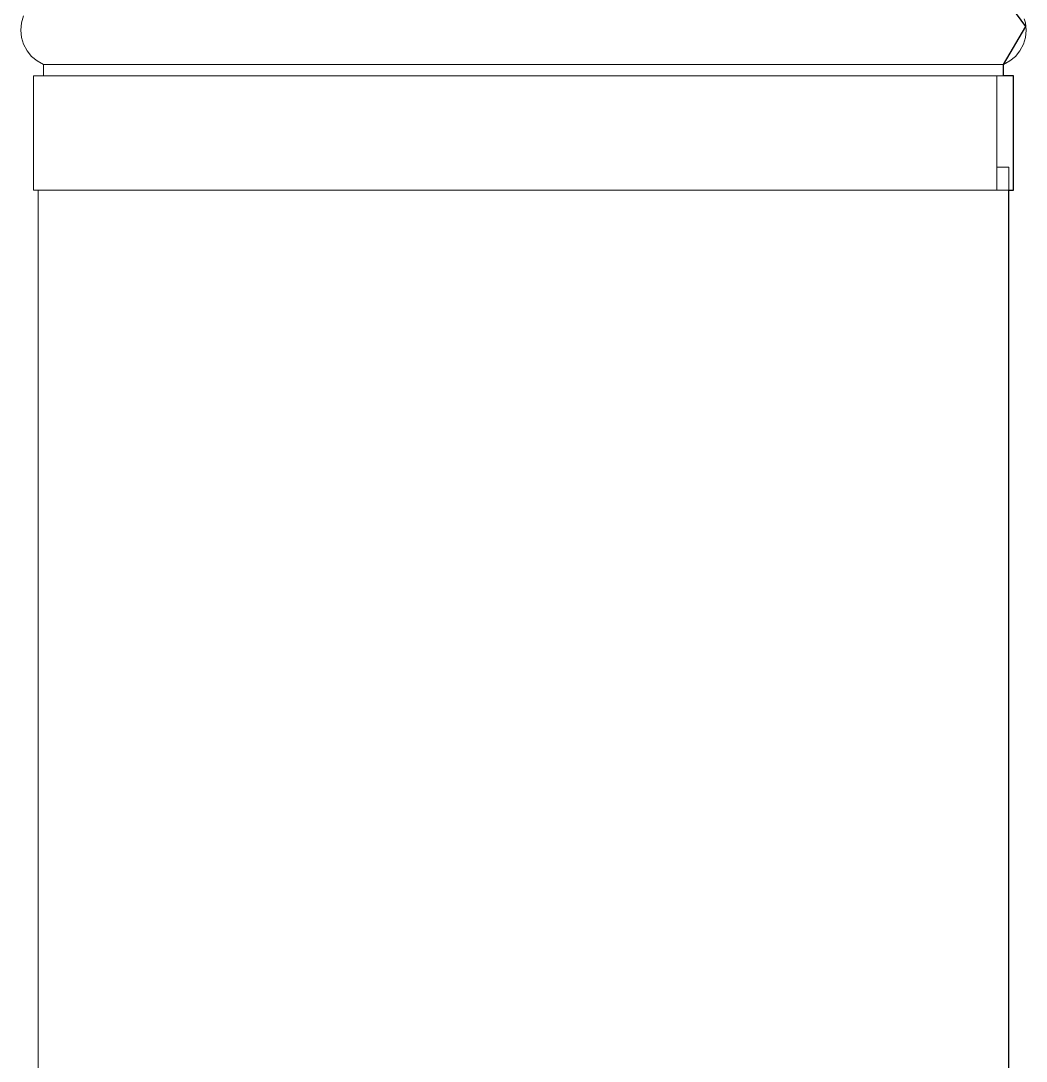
# Model space of a CAD drawing. Header units: millimetres. Extents: x -667 to -468, y -723 to -475.
# Drawn here: x -643.8243 to -643.4722, y -488.338 to -487.9737 of the extents above; entities that cross this region are included whole.
import ezdxf

# ---------------------------------------------------------------- set-up
doc = ezdxf.new("R2010")
doc.units = ezdxf.units.MM
doc.layers.get('0').update_dxf_attribs({"lineweight": 9})
doc.layers.add('dinding', color=36, linetype='Continuous', lineweight=9)

msp = doc.modelspace()

# ---------------------------------------------------------------- linework, layer by layer
at = {"lineweight": 30}
msp.add_lwpolyline([(-643.4783, -488.52548), (-643.4783, -488.03293), (-643.47666, -488.03293), (-643.47666, -487.99293), (-643.48024, -487.99293), (-643.48024, -487.98893), (-643.47237, -487.97566), (-643.48024, -487.96493)], dxfattribs=at)
at = {"layer": 'dinding'}
for p, q in [((-643.82409, -487.9744), (-643.82335, -487.97196)), ((-643.47294, -487.97293), (-643.47249, -487.9744)), ((-643.82434, -487.97693), (-643.82409, -487.9744)), ((-643.82409, -487.97946), (-643.82434, -487.97693)), ((-643.47249, -487.9744), (-643.47224, -487.97693)), ((-643.47224, -487.97693), (-643.47249, -487.97946)), ((-643.82335, -487.9819), (-643.82409, -487.97946)), ((-643.47249, -487.97946), (-643.47323, -487.9819)), ((-643.82215, -487.98414), (-643.82335, -487.9819)), ((-643.82054, -487.98611), (-643.82215, -487.98414)), ((-643.47443, -487.98414), (-643.47604, -487.98611)), ((-643.47323, -487.9819), (-643.47443, -487.98414)), ((-643.81858, -487.98773), (-643.82054, -487.98611)), ((-643.81634, -487.98893), (-643.81858, -487.98773)), ((-643.478, -487.98773), (-643.48024, -487.98893)), ((-643.47604, -487.98611), (-643.478, -487.98773)), ((-643.81634, -487.99293), (-643.81634, -487.98893)), ((-643.48024, -487.98893), (-643.81634, -487.98893)), ((-643.48024, -487.98893), (-643.48024, -487.99293)), ((-643.81992, -487.99293), (-643.81992, -488.03293)), ((-643.81634, -487.99293), (-643.81992, -487.99293)), ((-643.48249, -487.99293), (-643.81634, -487.99293)), ((-643.48249, -487.99293), (-643.48249, -488.02493)), ((-643.48249, -487.99293), (-643.48024, -487.99293)), ((-643.47828, -488.02493), (-643.48249, -488.02493)), ((-643.48249, -488.02493), (-643.48249, -488.03293)), ((-643.47828, -488.03293), (-643.47828, -488.02493)), ((-643.48249, -488.03293), (-643.81992, -488.03293)), ((-643.81828, -491.04493), (-643.81828, -488.03293)), ((-643.47828, -488.03293), (-643.48249, -488.03293)), ((-643.47828, -488.52493), (-643.47828, -488.03293))]:
    msp.add_line(p, q, dxfattribs=at)

doc.saveas('drawing.dxf')
